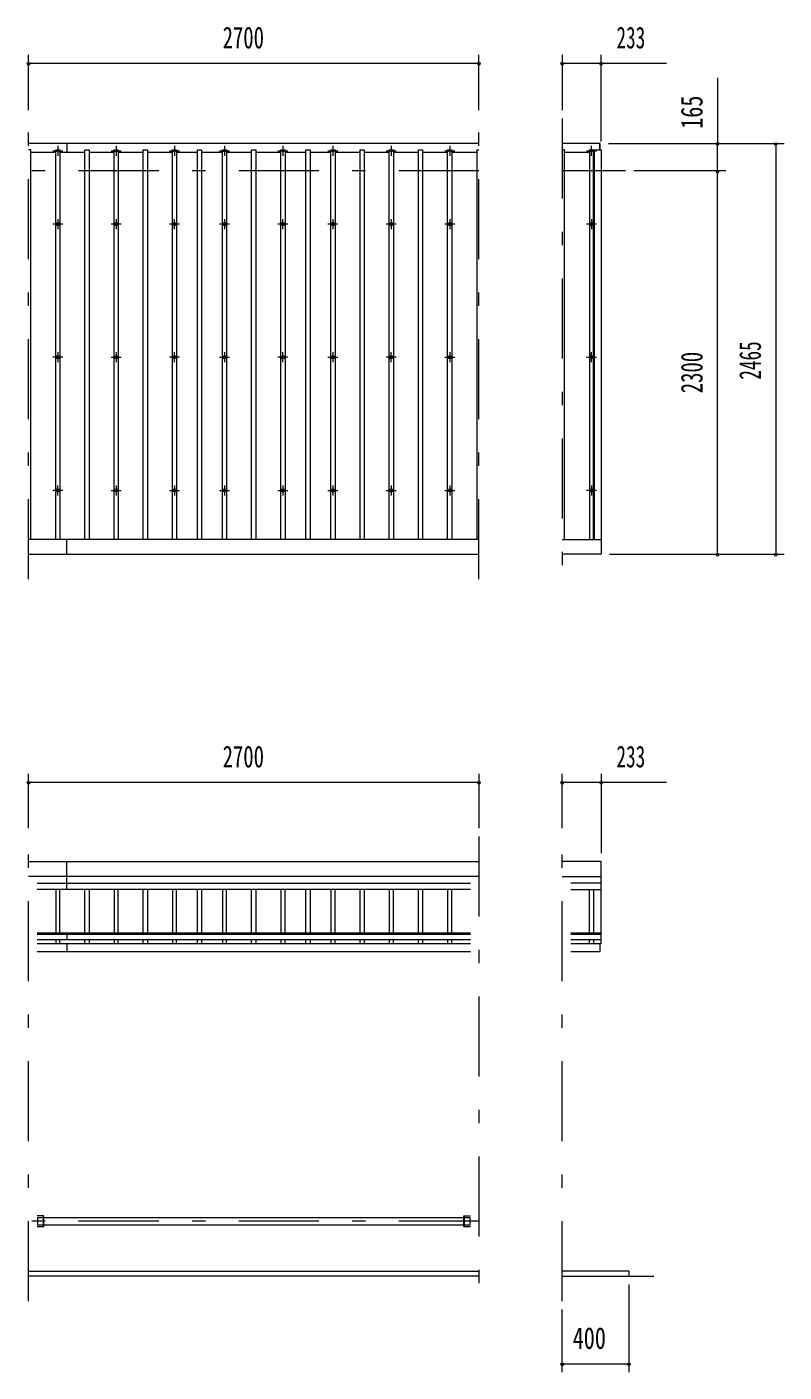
# Model space of a CAD drawing. Units: millimetres, scale not verified. Extents: x -25244 to 25244, y -10500 to 10500.
# Drawn here: x -10543 to -6003, y 1571 to 9642 of the extents above; entities that cross this region are included whole.
import ezdxf
from ezdxf.enums import TextEntityAlignment as Align

# ---------------------------------------------------------------- set-up
doc = ezdxf.new("R2010")
doc.units = ezdxf.units.MM
doc.header["$LTSCALE"] = 40
doc.linetypes.add('USER3', pattern=[24, 12, -5, 2, -5])
for name, color, linetype, lineweight in [('0-2_1-05BOLD', 7, 'Continuous', 18), ('0-3_1-25CENTER', 3, 'USER3', 18), ('0-4_1-45THIN', 4, 'Continuous', 18), ('0-5_1-55DIM', 3, 'Continuous', 18)]:
    doc.layers.add(name, color=color, linetype=linetype, lineweight=lineweight)
doc.styles.add('ＭＳ ゴシック', font='')
doc.styles.get('ＭＳ ゴシック').set_extended_font_data('MS Gothic')

msp = doc.modelspace()

# ---------------------------------------------------------------- linework, layer by layer
at = {"layer": '0-2_1-05BOLD'}
for p, q in [((-7832.77, 8942.67), (-10532.77, 8942.67)), ((-10302.77, 8942.67), (-10302.77, 8889.32)), ((-7104.77, 8942.67), (-7332.77, 8942.67)), ((-7139.77, 8904.31), (-7099.77, 8904.31)), ((-7139.77, 6565.11), (-7139.77, 8904.31)), ((-7109.77, 8942.67), (-7109.77, 8904.31)), ((-7104.77, 8904.31), (-7104.77, 8942.67)), ((-7099.77, 8904.31), (-7099.77, 6477.67)), ((-7832.78, 6565.11), (-10532.78, 6565.11)), ((-10302.77, 6477.67), (-10302.77, 6565.11)), ((-7332.77, 6565.11), (-7099.77, 6565.11)), ((-10532.78, 6477.67), (-7832.78, 6477.67)), ((-7099.77, 6477.67), (-7332.77, 6477.67)), ((-10532.78, 4634.67), (-7832.78, 4634.67)), ((-10302.78, 4465.72), (-10302.78, 4634.67)), ((-7099.78, 4634.67), (-7332.78, 4634.67)), ((-7099.78, 4139.38), (-7099.78, 4634.67)), ((-7832.78, 4543.88), (-10532.78, 4543.88)), ((-7332.78, 4543.88), (-7099.78, 4543.88)), ((-10481.98, 4504.8), (-7883.58, 4504.8)), ((-7883.58, 4465.72), (-10481.98, 4465.72)), ((-7099.78, 4504.8), (-7281.98, 4504.8)), ((-7281.98, 4465.72), (-7099.78, 4465.72)), ((-10481.98, 4205.57), (-7883.58, 4205.57)), ((-10302.78, 4205.57), (-10302.78, 4166.55)), ((-7281.97, 4205.57), (-7099.78, 4205.57)), ((-7883.58, 4196.18), (-10481.98, 4196.18)), ((-10481.98, 4166.55), (-7883.58, 4166.55)), ((-7883.58, 4139.38), (-10481.98, 4139.38)), ((-10302.78, 4139.38), (-10302.78, 4094.37)), ((-7281.98, 4166.55), (-7099.78, 4166.55)), ((-7099.78, 4139.38), (-7281.98, 4139.38)), ((-7099.78, 4196.18), (-7281.97, 4196.18)), ((-7104.78, 4094.37), (-7104.78, 4139.38)), ((-10481.98, 4094.37), (-7883.58, 4094.37)), ((-7281.98, 4094.37), (-7104.78, 4094.37)), ((-10441.98, 2508.67), (-10481.98, 2508.67)), ((-10445.18, 2508.67), (-10445.18, 2442.67)), ((-10441.98, 2442.67), (-10441.98, 2508.67)), ((-7923.58, 2508.67), (-7883.58, 2508.67)), ((-7923.58, 2442.67), (-7923.58, 2508.67)), ((-7920.38, 2508.67), (-7920.38, 2442.67)), ((-10441.98, 2442.67), (-10481.98, 2442.67)), ((-10480.28, 2497.02), (-10480.28, 2454.32)), ((-10445.18, 2497.02), (-10480.28, 2497.02)), ((-10480.28, 2454.32), (-10445.18, 2454.32)), ((-7923.58, 2497.02), (-10441.98, 2497.02)), ((-10441.98, 2454.32), (-7923.58, 2454.32)), ((-7883.58, 2442.67), (-7923.58, 2442.67)), ((-7885.28, 2497.02), (-7920.38, 2497.02)), ((-7920.38, 2454.32), (-7885.28, 2454.32)), ((-7885.28, 2454.32), (-7885.28, 2497.02)), ((-10532.78, 2175.67), (-7832.78, 2175.67)), ((-7832.78, 2145.67), (-10532.78, 2145.67)), ((-6932.78, 2175.67), (-7332.78, 2175.67)), ((-7332.78, 2145.67), (-6782.78, 2145.67)), ((-6932.78, 2175.67), (-6932.78, 2145.67))]:
    msp.add_line(p, q, dxfattribs=at)
for centre in [(-10357.77, 8458.52), (-10007.77, 8458.52), (-9657.77, 8458.52), (-9357.77, 8458.52), (-9007.77, 8458.52), (-8707.77, 8458.52), (-8357.77, 8458.52), (-8007.77, 8458.52), (-7157.77, 8458.52), (-10357.77, 7659.47), (-10007.77, 7659.47), (-9657.77, 7659.47), (-9357.77, 7659.47), (-9007.77, 7659.47), (-8707.77, 7659.47), (-8357.77, 7659.47), (-8007.77, 7659.47), (-7157.77, 7659.47), (-10357.77, 6860.43), (-10007.77, 6860.43), (-9657.77, 6860.43), (-9357.77, 6860.43), (-9007.77, 6860.43), (-8707.77, 6860.43), (-8357.77, 6860.43), (-8007.77, 6860.43), (-7157.77, 6860.43)]:
    msp.add_circle(centre, 10, dxfattribs=at)
for centre, start, end in [((-10357.77, 8888.07), 46.39838, 133.60162), ((-10357.77, 8909.07), 226.3961, 313.6039), ((-10007.77, 8888.07), 46.39838, 133.60162), ((-10007.77, 8909.07), 226.3961, 313.6039), ((-9657.77, 8888.07), 46.39838, 133.60162), ((-9657.77, 8909.07), 226.3961, 313.6039), ((-9357.77, 8888.07), 46.39838, 133.60162), ((-9357.77, 8909.07), 226.3961, 313.6039), ((-9007.77, 8888.07), 46.39838, 133.60162), ((-9007.77, 8909.07), 226.3961, 313.6039), ((-8707.77, 8888.07), 46.39838, 133.60162), ((-8707.77, 8909.07), 226.3961, 313.6039), ((-8357.77, 8888.07), 46.39838, 133.60162), ((-8357.77, 8909.07), 226.3961, 313.6039), ((-8007.77, 8888.07), 46.39838, 133.60162), ((-8007.77, 8909.07), 226.3961, 313.6039), ((-7157.77, 8888.07), 46.39838, 133.60162), ((-7157.77, 8909.07), 226.3961, 313.6039)]:
    msp.add_arc(centre, 14.5, start, end, dxfattribs=at)
at = {"layer": '0-3_1-25CENTER'}
for p, q in [((-10532.77, 6327.67), (-10532.77, 9092.67)), ((-7832.77, 6327.67), (-7832.77, 9092.68)), ((-7332.77, 9092.68), (-7332.77, 6327.67)), ((-10387.77, 8898.57), (-10327.77, 8898.57)), ((-10357.77, 8928.57), (-10357.77, 8868.57)), ((-10037.77, 8898.57), (-9977.77, 8898.57)), ((-10007.77, 8928.57), (-10007.77, 8868.57)), ((-9687.77, 8898.57), (-9627.77, 8898.57)), ((-9657.77, 8928.57), (-9657.77, 8868.57)), ((-9387.77, 8898.57), (-9327.77, 8898.57)), ((-9357.77, 8928.57), (-9357.77, 8868.57)), ((-9037.77, 8898.57), (-8977.77, 8898.57)), ((-9007.77, 8928.57), (-9007.77, 8868.57)), ((-8737.77, 8898.57), (-8677.77, 8898.57)), ((-8707.77, 8928.57), (-8707.77, 8868.57)), ((-8387.77, 8898.57), (-8327.77, 8898.57)), ((-8357.77, 8928.57), (-8357.77, 8868.57)), ((-8037.77, 8898.57), (-7977.77, 8898.57)), ((-8007.77, 8928.57), (-8007.77, 8868.57)), ((-7187.77, 8898.57), (-7127.77, 8898.57)), ((-7157.77, 8868.57), (-7157.77, 8928.57)), ((-7832.77, 8777.67), (-10532.78, 8777.67)), ((-6952.77, 8777.67), (-7332.77, 8777.67)), ((-10357.77, 8488.51), (-10357.77, 8428.52)), ((-10007.77, 8488.51), (-10007.77, 8428.52)), ((-9657.77, 8428.52), (-9657.77, 8488.51)), ((-9357.77, 8488.51), (-9357.77, 8428.52)), ((-9007.77, 8428.52), (-9007.77, 8488.51)), ((-8707.77, 8488.51), (-8707.77, 8428.52)), ((-8357.77, 8488.51), (-8357.77, 8428.52)), ((-8007.77, 8488.51), (-8007.77, 8428.52)), ((-7157.77, 8488.51), (-7157.77, 8428.52)), ((-10327.77, 8458.52), (-10387.77, 8458.52)), ((-9977.77, 8458.52), (-10037.77, 8458.52)), ((-9627.77, 8458.52), (-9687.77, 8458.52)), ((-9327.77, 8458.52), (-9387.77, 8458.52)), ((-8977.77, 8458.52), (-9037.77, 8458.52)), ((-8677.77, 8458.52), (-8737.77, 8458.52)), ((-8327.77, 8458.52), (-8387.77, 8458.52)), ((-7977.77, 8458.52), (-8037.77, 8458.52)), ((-7127.77, 8458.52), (-7187.77, 8458.52)), ((-10357.77, 7689.48), (-10357.77, 7629.47)), ((-10007.77, 7689.48), (-10007.77, 7629.47)), ((-9657.77, 7629.47), (-9657.77, 7689.48)), ((-9357.77, 7689.48), (-9357.77, 7629.47)), ((-9007.77, 7629.47), (-9007.77, 7689.48)), ((-8707.77, 7689.48), (-8707.77, 7629.47)), ((-8357.77, 7629.47), (-8357.77, 7689.48)), ((-8007.77, 7689.48), (-8007.77, 7629.47)), ((-7157.77, 7629.47), (-7157.77, 7689.48)), ((-10327.77, 7659.47), (-10387.77, 7659.47)), ((-10037.77, 7659.47), (-9977.77, 7659.47)), ((-9627.77, 7659.47), (-9687.77, 7659.47)), ((-9387.77, 7659.47), (-9327.77, 7659.47)), ((-8977.77, 7659.47), (-9037.77, 7659.47)), ((-8737.77, 7659.47), (-8677.77, 7659.47)), ((-8327.77, 7659.47), (-8387.77, 7659.47)), ((-8037.77, 7659.47), (-7977.77, 7659.47)), ((-7187.77, 7659.47), (-7127.77, 7659.47)), ((-10327.77, 6860.43), (-10387.77, 6860.43)), ((-10357.77, 6830.43), (-10357.77, 6890.43)), ((-10037.77, 6860.43), (-9977.77, 6860.43)), ((-10007.77, 6890.43), (-10007.77, 6830.43)), ((-9687.77, 6860.43), (-9627.77, 6860.43)), ((-9657.77, 6890.43), (-9657.77, 6830.43)), ((-9387.77, 6860.43), (-9327.77, 6860.43)), ((-9357.77, 6890.43), (-9357.77, 6830.43)), ((-9037.77, 6860.43), (-8977.77, 6860.43)), ((-9007.77, 6890.43), (-9007.77, 6830.43)), ((-8737.77, 6860.43), (-8677.77, 6860.43)), ((-8707.77, 6890.43), (-8707.77, 6830.43)), ((-8387.77, 6860.43), (-8327.77, 6860.43)), ((-8357.77, 6890.43), (-8357.77, 6830.43)), ((-8037.77, 6860.43), (-7977.77, 6860.43)), ((-8007.77, 6890.43), (-8007.77, 6830.43)), ((-7127.77, 6860.43), (-7187.77, 6860.43)), ((-7157.77, 6890.43), (-7157.77, 6830.43)), ((-10532.78, 1995.67), (-10532.78, 4784.67)), ((-7832.78, 4784.67), (-7832.78, 1995.67)), ((-7332.78, 1995.67), (-7332.78, 4784.67)), ((-7832.78, 2475.67), (-10532.78, 2475.67))]:
    msp.add_line(p, q, dxfattribs=at)
at = {"layer": '0-4_1-45THIN'}
for p, q in [((-10520.27, 8904.31), (-10532.78, 8904.31)), ((-10520.27, 6565.11), (-10520.27, 8904.31)), ((-10520.27, 8889.32), (-10370.27, 8889.32)), ((-10370.27, 6565.11), (-10370.27, 8904.31)), ((-10370.27, 8904.31), (-10345.27, 8904.31)), ((-10345.27, 8904.31), (-10345.27, 6565.11)), ((-10345.27, 8889.32), (-10195.27, 8889.32)), ((-10195.27, 6565.11), (-10195.27, 8904.31)), ((-10195.27, 8904.31), (-10170.27, 8904.31)), ((-10170.27, 8904.31), (-10170.27, 6565.11)), ((-10170.27, 8889.32), (-10020.27, 8889.32)), ((-10020.27, 6565.11), (-10020.27, 8904.31)), ((-10020.27, 8904.31), (-9995.27, 8904.31)), ((-9995.27, 8904.31), (-9995.27, 6565.11)), ((-9995.27, 8889.32), (-9845.27, 8889.32)), ((-9845.27, 6565.11), (-9845.27, 8904.31)), ((-9845.27, 8904.31), (-9820.27, 8904.31)), ((-9820.27, 8904.31), (-9820.27, 6565.11)), ((-9820.27, 8889.32), (-9670.27, 8889.32)), ((-9670.27, 6565.11), (-9670.27, 8904.31)), ((-9670.27, 8904.31), (-9645.27, 8904.31)), ((-9645.27, 8904.31), (-9645.27, 6565.11)), ((-9645.27, 8889.32), (-9520.27, 8889.32)), ((-9520.27, 6565.11), (-9520.27, 8904.31)), ((-9520.27, 8904.31), (-9495.27, 8904.31)), ((-9495.27, 8904.31), (-9495.27, 6565.11)), ((-9495.27, 8889.32), (-9370.27, 8889.32)), ((-9370.27, 6565.11), (-9370.27, 8904.31)), ((-9370.27, 8904.31), (-9345.27, 8904.31)), ((-9345.27, 8904.31), (-9345.27, 6565.11)), ((-9345.27, 8889.32), (-9195.27, 8889.32)), ((-9195.27, 6565.11), (-9195.27, 8904.31)), ((-9195.27, 8904.31), (-9170.27, 8904.31)), ((-9170.27, 8904.31), (-9170.27, 6565.11)), ((-9170.27, 8889.32), (-9020.27, 8889.32)), ((-9020.27, 6565.11), (-9020.27, 8904.31)), ((-9020.27, 8904.31), (-8995.27, 8904.31)), ((-8995.27, 8904.31), (-8995.27, 6565.11)), ((-8995.27, 8889.32), (-8870.27, 8889.32)), ((-8870.27, 6565.11), (-8870.27, 8904.31)), ((-8870.27, 8904.31), (-8845.27, 8904.31)), ((-8845.27, 8904.31), (-8845.27, 6565.11)), ((-8845.27, 8889.32), (-8720.27, 8889.32)), ((-8720.27, 6565.11), (-8720.27, 8904.31)), ((-8720.27, 8904.31), (-8695.27, 8904.31)), ((-8695.27, 8904.31), (-8695.27, 6565.11)), ((-8695.27, 8889.32), (-8545.27, 8889.32)), ((-8545.27, 6565.11), (-8545.27, 8904.31)), ((-8545.27, 8904.31), (-8520.27, 8904.31)), ((-8520.27, 8904.31), (-8520.27, 6565.11)), ((-8520.27, 8889.32), (-8370.27, 8889.32)), ((-8370.27, 6565.11), (-8370.27, 8904.31)), ((-8370.27, 8904.31), (-8345.27, 8904.31)), ((-8345.27, 8904.31), (-8345.27, 6565.11)), ((-8345.27, 8889.32), (-8195.27, 8889.32)), ((-8195.27, 6565.11), (-8195.27, 8904.31)), ((-8195.27, 8904.31), (-8170.27, 8904.31)), ((-8170.27, 8904.31), (-8170.27, 6565.11)), ((-8170.27, 8889.32), (-8020.27, 8889.32)), ((-8020.27, 6565.11), (-8020.27, 8904.31)), ((-8020.27, 8904.31), (-7995.27, 8904.31)), ((-7995.27, 8904.31), (-7995.27, 6565.11)), ((-7995.27, 8889.32), (-7845.27, 8889.32)), ((-7845.27, 8904.31), (-7845.27, 6565.11)), ((-7845.27, 8904.31), (-7832.77, 8904.31)), ((-7320.27, 8904.31), (-7332.77, 8904.31)), ((-7320.27, 6565.11), (-7320.27, 8904.31)), ((-7320.27, 8889.32), (-7170.27, 8889.32)), ((-7145.27, 8904.31), (-7170.27, 8904.31)), ((-7170.27, 8904.31), (-7170.27, 6565.11)), ((-7145.27, 6565.11), (-7145.27, 8904.31)), ((-7145.27, 8889.32), (-7139.77, 8889.32)), ((-10370.28, 4465.72), (-10370.28, 4205.57)), ((-10345.28, 4205.57), (-10345.28, 4465.72)), ((-10195.28, 4205.57), (-10195.28, 4465.72)), ((-10170.28, 4465.72), (-10170.28, 4205.57)), ((-10020.27, 4465.72), (-10020.27, 4205.57)), ((-9995.27, 4205.57), (-9995.27, 4465.72)), ((-9845.27, 4205.57), (-9845.27, 4465.72)), ((-9820.27, 4465.72), (-9820.27, 4205.57)), ((-9670.28, 4465.72), (-9670.28, 4205.57)), ((-9645.28, 4205.57), (-9645.28, 4465.72)), ((-9520.27, 4205.57), (-9520.27, 4465.72)), ((-9495.27, 4465.72), (-9495.27, 4205.57)), ((-9370.28, 4465.72), (-9370.28, 4205.57)), ((-9345.28, 4205.57), (-9345.28, 4465.72)), ((-9195.27, 4205.57), (-9195.27, 4465.72)), ((-9170.27, 4465.72), (-9170.27, 4205.57)), ((-9020.27, 4465.72), (-9020.27, 4205.57)), ((-8995.27, 4205.57), (-8995.27, 4465.72)), ((-8870.27, 4205.57), (-8870.27, 4465.72)), ((-8845.27, 4465.72), (-8845.27, 4205.57)), ((-8720.27, 4465.72), (-8720.27, 4205.57)), ((-8695.27, 4205.57), (-8695.27, 4465.72)), ((-8545.27, 4205.57), (-8545.27, 4465.72)), ((-8520.27, 4465.72), (-8520.27, 4205.57)), ((-8370.27, 4465.72), (-8370.27, 4205.57)), ((-8345.27, 4205.57), (-8345.27, 4465.72)), ((-8195.27, 4205.57), (-8195.27, 4465.72)), ((-8170.27, 4465.72), (-8170.27, 4205.57)), ((-8020.28, 4465.72), (-8020.28, 4205.57)), ((-7995.27, 4205.57), (-7995.27, 4465.72)), ((-7170.28, 4205.57), (-7170.28, 4465.72)), ((-7145.28, 4465.72), (-7145.28, 4205.57)), ((-10370.28, 4166.55), (-10370.28, 4139.38)), ((-10345.28, 4139.38), (-10345.28, 4166.55)), ((-10195.28, 4139.38), (-10195.28, 4166.55)), ((-10170.28, 4166.55), (-10170.28, 4139.38)), ((-10020.27, 4166.55), (-10020.27, 4139.38)), ((-9995.27, 4139.38), (-9995.27, 4166.55)), ((-9845.27, 4139.38), (-9845.27, 4166.55)), ((-9820.27, 4166.55), (-9820.27, 4139.38)), ((-9670.28, 4166.55), (-9670.28, 4139.38)), ((-9645.28, 4139.38), (-9645.28, 4166.55)), ((-9520.27, 4139.38), (-9520.27, 4166.55)), ((-9495.27, 4166.55), (-9495.27, 4139.38)), ((-9370.28, 4166.55), (-9370.28, 4139.38)), ((-9345.28, 4139.38), (-9345.28, 4166.55)), ((-9195.27, 4139.38), (-9195.27, 4166.55)), ((-9170.27, 4166.55), (-9170.27, 4139.38)), ((-9020.27, 4166.55), (-9020.27, 4139.38)), ((-8995.27, 4139.38), (-8995.27, 4166.55)), ((-8870.27, 4139.38), (-8870.27, 4166.55)), ((-8845.27, 4166.55), (-8845.27, 4139.38)), ((-8720.27, 4166.55), (-8720.27, 4139.38)), ((-8695.27, 4139.38), (-8695.27, 4166.55)), ((-8545.27, 4139.38), (-8545.27, 4166.55)), ((-8520.27, 4166.55), (-8520.27, 4139.38)), ((-8370.27, 4166.55), (-8370.27, 4139.38)), ((-8345.27, 4139.38), (-8345.27, 4166.55)), ((-8195.27, 4139.38), (-8195.27, 4166.55)), ((-8170.27, 4166.55), (-8170.27, 4139.38)), ((-8020.28, 4166.55), (-8020.28, 4139.38)), ((-7995.27, 4139.38), (-7995.27, 4166.55)), ((-7170.28, 4139.38), (-7170.28, 4166.55)), ((-7145.28, 4166.55), (-7145.28, 4139.38))]:
    msp.add_line(p, q, dxfattribs=at)
at = {"layer": '0-5_1-55DIM'}
for p, q in [((-10532.77, 9142.67), (-10532.77, 9473.67)), ((-7832.77, 9142.68), (-7832.77, 9473.67)), ((-7332.77, 9473.67), (-7332.77, 9142.68)), ((-7099.77, 8954.31), (-7099.77, 9473.67)), ((-10522.77, 9423.67), (-10542.77, 9423.67)), ((-10532.77, 9423.67), (-7832.77, 9423.67)), ((-7822.77, 9423.67), (-7842.77, 9423.67)), ((-7322.77, 9423.67), (-7342.77, 9423.67)), ((-7332.77, 9423.67), (-7099.77, 9423.67)), ((-7089.77, 9423.67), (-7109.77, 9423.67)), ((-7099.77, 9423.67), (-6707.28, 9423.67)), ((-6402.77, 9335.17), (-6402.77, 8942.67)), ((-7054.77, 8942.67), (-6002.77, 8942.67)), ((-6392.77, 8942.67), (-6412.77, 8942.67)), ((-6402.77, 8777.67), (-6402.77, 8942.67)), ((-6042.78, 8942.67), (-6062.78, 8942.67)), ((-6052.77, 8942.67), (-6052.77, 6477.67)), ((-6352.77, 8777.67), (-6902.77, 8777.67)), ((-6392.77, 8777.67), (-6412.77, 8777.67)), ((-6402.77, 6477.67), (-6402.77, 8777.67)), ((-7049.77, 6477.67), (-6002.77, 6477.67)), ((-6392.77, 6477.67), (-6412.77, 6477.67)), ((-6042.78, 6477.67), (-6062.78, 6477.67)), ((-10522.78, 5109.67), (-10542.78, 5109.67)), ((-10532.78, 4834.67), (-10532.78, 5159.67)), ((-10532.78, 5109.67), (-7832.78, 5109.67)), ((-7822.78, 5109.67), (-7842.78, 5109.67)), ((-7832.78, 5159.67), (-7832.78, 4834.67)), ((-7322.78, 5109.67), (-7342.78, 5109.67)), ((-7332.78, 4834.67), (-7332.78, 5159.67)), ((-7332.78, 5109.67), (-7099.78, 5109.67)), ((-7089.78, 5109.67), (-7109.78, 5109.67)), ((-7099.78, 5159.67), (-7099.78, 4684.67)), ((-7099.78, 5109.67), (-6707.28, 5109.67)), ((-6932.78, 2095.67), (-6932.78, 1570.67)), ((-7332.78, 1570.67), (-7332.78, 1945.67)), ((-7322.78, 1620.67), (-7342.78, 1620.67)), ((-7332.78, 1620.67), (-6932.78, 1620.67)), ((-6922.78, 1620.67), (-6942.78, 1620.67))]:
    msp.add_line(p, q, dxfattribs=at)
for centre in [(-10532.77, 9423.67), (-7832.77, 9423.67), (-7332.77, 9423.67), (-7099.77, 9423.67), (-6402.77, 8942.67), (-6052.78, 8942.67), (-6402.77, 8777.67), (-6402.77, 6477.67), (-6052.78, 6477.67), (-10532.78, 5109.67), (-7832.78, 5109.67), (-7332.78, 5109.67), (-7099.78, 5109.67), (-7332.78, 1620.67), (-6932.78, 1620.67)]:
    msp.add_arc(centre, 10, 180, 0, dxfattribs=at)

# ---------------------------------------------------------------- texts
at = {"layer": '0-5_1-55DIM', "color": 7, "style": 'ＭＳ ゴシック'}
for s, width, p in [('2700', 0.7, (-9369.37, 9473.67)), ('233', 0.65, (-7007.94, 9473.67)), ('2700', 0.7, (-9369.38, 5159.67)), ('233', 0.65, (-7007.95, 5159.67)), ('400', 0.75, (-7270.4, 1670.67))]:
    msp.add_text(s, height=130.2, dxfattribs=dict(at, width=width)).set_placement(p, align=Align.BOTTOM_LEFT)
for s, width, p in [('165', 0.75, (-6452.77, 9030.03)), ('2465', 0.65, (-6102.78, 7524.85)), ('2300', 0.7, (-6452.77, 7443.74))]:
    msp.add_text(s, height=130.2, rotation=90, dxfattribs=dict(at, width=width)).set_placement(p, align=Align.BOTTOM_LEFT)

doc.saveas('drawing.dxf')
